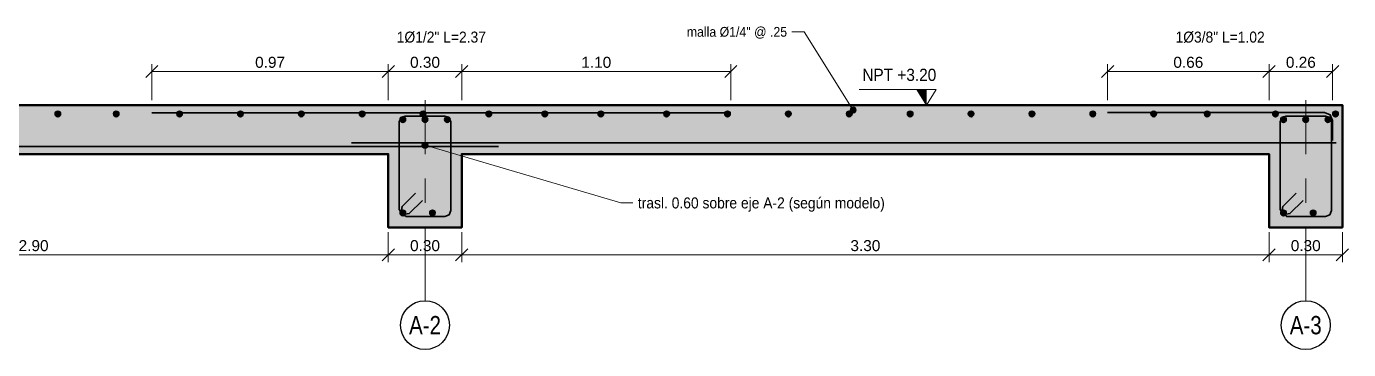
# Model space of a CAD drawing. Header units: metres. Extents: x -3 to 125, y -40 to 31.
# Drawn here: x 4.77 to 10.17, y 29.2 to 30.52 of the extents above; entities that cross this region are included whole.
import ezdxf
from ezdxf.enums import TextEntityAlignment as Align

# ---------------------------------------------------------------- set-up
doc = ezdxf.new("R2010")
doc.units = ezdxf.units.M
doc.linetypes.add('EJE25', pattern=[0.4375, 0.3, -0.05, 0.0375, -0.05])
for name, color, linetype, lineweight in [('E-ACERO', 1, 'Continuous', 35), ('E-ACERO-TXT', 7, 'Continuous', 18), ('E-CORTE', 7, 'Continuous', 50), ('E-CORTE-ACH', 254, 'Continuous', 0), ('E-COTA', 7, 'Continuous', 13), ('E-EJES', 1, 'Continuous', 18), ('E-EJES-ID', 7, 'Continuous', 25), ('E-NIVEL', 7, 'Continuous', 18)]:
    doc.layers.add(name, color=color, linetype=linetype, lineweight=lineweight)
doc.styles.add('ARIAL', font='arial.ttf')
doc.dimstyles.new('COTA25', dxfattribs={"dimtxt": 0.045, "dimasz": 0.03, "dimexe": 0.03, "dimexo": 0.02, "dimgap": 0.015, "dimtad": 1, "dimzin": 0, "dimdsep": 46, "dimtxsty": 'ARIAL', "dimtsz": 0.025, "dimcen": 2.5, "dimclrd": 7, "dimclre": 7, "dimclrt": 7, "dimazin": 3, "dimtfac": 1, "dimtmove": 2, "dimatfit": 3, "dimlwd": 13, "dimlwe": 13})

# ---------------------------------------------------------------- blocks, each defined once
blk = doc.blocks.new('_OBLIQUE')
at = {"color": 0, "linetype": 'BYBLOCK'}
blk.add_line((-0.5, -0.5), (0.5, 0.5), dxfattribs=at)
blk = doc.blocks.new('*D59')
at = {"color": 7, "lineweight": 13}
for p, q in [((3.35, 29.68), (3.35, 29.5575)), ((6.25, 29.68), (6.25, 29.5575)), ((3.35, 29.5875), (6.25, 29.5875))]:
    blk.add_line(p, q, dxfattribs=at)
at = {"layer": 'Defpoints'}
for p in [(3.35, 29.7), (6.25, 29.7), (3.35, 29.5875)]:
    blk.add_point(p, dxfattribs=at)
at = {"layer": 'E-COTA', "color": 7, "xscale": 0.05, "yscale": 0.05}
for p in [(3.35, 29.5875), (6.25, 29.5875)]:
    blk.add_blockref('_OBLIQUE', p, dxfattribs=at)
at = {"layer": 'E-COTA', "color": 7, "insert": (4.8, 29.625), "char_height": 0.045, "attachment_point": 5, "style": 'ARIAL'}
blk.add_mtext('2.90', dxfattribs=at)
blk = doc.blocks.new('*D60')
at = {"color": 7, "lineweight": 13}
for p, q in [((6.25, 29.68), (6.25, 29.5575)), ((6.55, 29.68), (6.55, 29.5575)), ((6.25, 29.5875), (6.55, 29.5875))]:
    blk.add_line(p, q, dxfattribs=at)
at = {"layer": 'Defpoints'}
for p in [(6.25, 29.7), (6.55, 29.7), (6.25, 29.5875)]:
    blk.add_point(p, dxfattribs=at)
at = {"layer": 'E-COTA', "color": 7, "xscale": 0.05, "yscale": 0.05}
for p in [(6.25, 29.5875), (6.55, 29.5875)]:
    blk.add_blockref('_OBLIQUE', p, dxfattribs=at)
at = {"layer": 'E-COTA', "color": 7, "insert": (6.4, 29.625), "char_height": 0.045, "attachment_point": 5, "style": 'ARIAL'}
blk.add_mtext('0.30', dxfattribs=at)
blk = doc.blocks.new('*D61')
at = {"color": 7, "lineweight": 13}
for p, q in [((6.55, 29.68), (6.55, 29.5575)), ((9.85, 29.68), (9.85, 29.5575)), ((6.55, 29.5875), (9.85, 29.5875))]:
    blk.add_line(p, q, dxfattribs=at)
at = {"layer": 'Defpoints'}
for p in [(6.55, 29.7), (9.85, 29.7), (6.55, 29.5875)]:
    blk.add_point(p, dxfattribs=at)
at = {"layer": 'E-COTA', "color": 7, "xscale": 0.05, "yscale": 0.05}
for p in [(6.55, 29.5875), (9.85, 29.5875)]:
    blk.add_blockref('_OBLIQUE', p, dxfattribs=at)
at = {"layer": 'E-COTA', "color": 7, "insert": (8.2, 29.625), "char_height": 0.045, "attachment_point": 5, "style": 'ARIAL'}
blk.add_mtext('3.30', dxfattribs=at)
blk = doc.blocks.new('*D62')
at = {"color": 7, "lineweight": 13}
for p, q in [((9.85, 29.68), (9.85, 29.5575)), ((10.15, 29.68), (10.15, 29.5575)), ((9.85, 29.5875), (10.15, 29.5875))]:
    blk.add_line(p, q, dxfattribs=at)
at = {"layer": 'Defpoints'}
for p in [(9.85, 29.7), (10.15, 29.7), (9.85, 29.5875)]:
    blk.add_point(p, dxfattribs=at)
at = {"layer": 'E-COTA', "color": 7, "xscale": 0.05, "yscale": 0.05}
for p in [(9.85, 29.5875), (10.15, 29.5875)]:
    blk.add_blockref('_OBLIQUE', p, dxfattribs=at)
at = {"layer": 'E-COTA', "color": 7, "insert": (10, 29.625), "char_height": 0.045, "attachment_point": 5, "style": 'ARIAL'}
blk.add_mtext('0.30', dxfattribs=at)
blk = doc.blocks.new('*D63')
at = {"color": 7, "lineweight": 13}
for p, q in [((9.19, 30.22), (9.19, 30.3675)), ((9.19, 30.3375), (9.85, 30.3375)), ((9.85, 30.22), (9.85, 30.3675))]:
    blk.add_line(p, q, dxfattribs=at)
at = {"layer": 'Defpoints'}
for p in [(9.19, 30.3375), (9.19, 30.2), (9.85, 30.2)]:
    blk.add_point(p, dxfattribs=at)
at = {"layer": 'E-COTA', "color": 7, "xscale": 0.05, "yscale": 0.05}
for p in [(9.19, 30.3375), (9.85, 30.3375)]:
    blk.add_blockref('_OBLIQUE', p, dxfattribs=at)
at = {"layer": 'E-COTA', "color": 7, "insert": (9.52, 30.375), "char_height": 0.045, "attachment_point": 5, "style": 'ARIAL'}
blk.add_mtext('0.66', dxfattribs=at)
blk = doc.blocks.new('*D64')
at = {"color": 7, "lineweight": 13}
for p, q in [((9.85, 30.22), (9.85, 30.3675)), ((9.85, 30.3375), (10.11, 30.3375)), ((10.11, 30.22), (10.11, 30.3675))]:
    blk.add_line(p, q, dxfattribs=at)
at = {"layer": 'Defpoints'}
for p in [(9.85, 30.3375), (9.85, 30.2), (10.11, 30.2)]:
    blk.add_point(p, dxfattribs=at)
at = {"layer": 'E-COTA', "color": 7, "xscale": 0.05, "yscale": 0.05}
for p in [(9.85, 30.3375), (10.11, 30.3375)]:
    blk.add_blockref('_OBLIQUE', p, dxfattribs=at)
at = {"layer": 'E-COTA', "color": 7, "insert": (9.98, 30.375), "char_height": 0.045, "attachment_point": 5, "style": 'ARIAL'}
blk.add_mtext('0.26', dxfattribs=at)
blk = doc.blocks.new('*D65')
at = {"color": 7, "lineweight": 13}
for p, q in [((5.2833, 30.22), (5.2833, 30.3675)), ((5.2833, 30.3375), (6.25, 30.3375)), ((6.25, 30.22), (6.25, 30.3675))]:
    blk.add_line(p, q, dxfattribs=at)
at = {"layer": 'Defpoints'}
for p in [(5.2833, 30.3375), (5.2833, 30.2), (6.25, 30.2)]:
    blk.add_point(p, dxfattribs=at)
at = {"layer": 'E-COTA', "color": 7, "xscale": 0.05, "yscale": 0.05}
for p in [(5.2833, 30.3375), (6.25, 30.3375)]:
    blk.add_blockref('_OBLIQUE', p, dxfattribs=at)
at = {"layer": 'E-COTA', "color": 7, "insert": (5.7667, 30.375), "char_height": 0.045, "attachment_point": 5, "style": 'ARIAL'}
blk.add_mtext('0.97', dxfattribs=at)
blk = doc.blocks.new('*D66')
at = {"color": 7, "lineweight": 13}
for p, q in [((6.25, 30.22), (6.25, 30.3675)), ((6.25, 30.3375), (6.55, 30.3375)), ((6.55, 30.22), (6.55, 30.3675))]:
    blk.add_line(p, q, dxfattribs=at)
at = {"layer": 'Defpoints'}
for p in [(6.25, 30.3375), (6.25, 30.2), (6.55, 30.2)]:
    blk.add_point(p, dxfattribs=at)
at = {"layer": 'E-COTA', "color": 7, "xscale": 0.05, "yscale": 0.05}
for p in [(6.25, 30.3375), (6.55, 30.3375)]:
    blk.add_blockref('_OBLIQUE', p, dxfattribs=at)
at = {"layer": 'E-COTA', "color": 7, "insert": (6.4, 30.375), "char_height": 0.045, "attachment_point": 5, "style": 'ARIAL'}
blk.add_mtext('0.30', dxfattribs=at)
blk = doc.blocks.new('*D67')
at = {"color": 7, "lineweight": 13}
for p, q in [((6.55, 30.22), (6.55, 30.3675)), ((6.55, 30.3375), (7.65, 30.3375)), ((7.65, 30.22), (7.65, 30.3675))]:
    blk.add_line(p, q, dxfattribs=at)
at = {"layer": 'Defpoints'}
for p in [(6.55, 30.3375), (6.55, 30.2), (7.65, 30.2)]:
    blk.add_point(p, dxfattribs=at)
at = {"layer": 'E-COTA', "color": 7, "xscale": 0.05, "yscale": 0.05}
for p in [(6.55, 30.3375), (7.65, 30.3375)]:
    blk.add_blockref('_OBLIQUE', p, dxfattribs=at)
at = {"layer": 'E-COTA', "color": 7, "insert": (7.1, 30.375), "char_height": 0.045, "attachment_point": 5, "style": 'ARIAL'}
blk.add_mtext('1.10', dxfattribs=at)

msp = doc.modelspace()

# ---------------------------------------------------------------- hatches: boundary and pattern name
at = {"layer": 'E-ACERO'}
h = msp.add_hatch(color=256, dxfattribs=at)
edge = h.paths.add_edge_path()
edge.add_arc((4.8989, 30.1641), 0.0113, 0, 360)
h = msp.add_hatch(color=256, dxfattribs=at)
edge = h.paths.add_edge_path()
edge.add_arc((5.1377, 30.1641), 0.0113, 0, 360)
h = msp.add_hatch(color=256, dxfattribs=at)
edge = h.paths.add_edge_path()
edge.add_arc((5.3966, 30.1641), 0.0113, 0, 360)
h = msp.add_hatch(color=256, dxfattribs=at)
edge = h.paths.add_edge_path()
edge.add_arc((5.6455, 30.1641), 0.0113, 0, 360)
h = msp.add_hatch(color=256, dxfattribs=at)
edge = h.paths.add_edge_path()
edge.add_arc((5.8943, 30.1641), 0.0113, 0, 360)
h = msp.add_hatch(color=256, dxfattribs=at)
edge = h.paths.add_edge_path()
edge.add_arc((6.1432, 30.1641), 0.0113, 0, 360)
h = msp.add_hatch(color=256, dxfattribs=at)
edge = h.paths.add_edge_path()
edge.add_arc((6.392, 30.1641), 0.0113, 0, 360)
h = msp.add_hatch(color=256, dxfattribs=at)
edge = h.paths.add_edge_path()
edge.add_arc((6.6609, 30.1641), 0.0113, 0, 360)
h = msp.add_hatch(color=256, dxfattribs=at)
edge = h.paths.add_edge_path()
edge.add_arc((6.8898, 30.1641), 0.0113, 0, 360)
h = msp.add_hatch(color=256, dxfattribs=at)
edge = h.paths.add_edge_path()
edge.add_arc((7.1186, 30.1641), 0.0113, 0, 360)
h = msp.add_hatch(color=256, dxfattribs=at)
edge = h.paths.add_edge_path()
edge.add_arc((7.3875, 30.1641), 0.0113, 0, 360)
h = msp.add_hatch(color=256, dxfattribs=at)
edge = h.paths.add_edge_path()
edge.add_arc((7.6364, 30.1641), 0.0113, 0, 360)
h = msp.add_hatch(color=256, dxfattribs=at)
edge = h.paths.add_edge_path()
edge.add_arc((7.8852, 30.1641), 0.0113, 0, 360)
h = msp.add_hatch(color=256, dxfattribs=at)
edge = h.paths.add_edge_path()
edge.add_arc((8.1341, 30.1641), 0.0113, 0, 360)
h = msp.add_hatch(color=256, dxfattribs=at)
edge = h.paths.add_edge_path()
edge.add_arc((8.383, 30.1641), 0.0113, 0, 360)
h = msp.add_hatch(color=256, dxfattribs=at)
edge = h.paths.add_edge_path()
edge.add_arc((8.6318, 30.1641), 0.0113, 0, 360)
h = msp.add_hatch(color=256, dxfattribs=at)
edge = h.paths.add_edge_path()
edge.add_arc((8.8807, 30.1641), 0.0113, 0, 360)
h = msp.add_hatch(color=256, dxfattribs=at)
edge = h.paths.add_edge_path()
edge.add_arc((9.1295, 30.1641), 0.0113, 0, 360)
h = msp.add_hatch(color=256, dxfattribs=at)
edge = h.paths.add_edge_path()
edge.add_arc((9.3784, 30.1641), 0.0113, 0, 360)
h = msp.add_hatch(color=256, dxfattribs=at)
edge = h.paths.add_edge_path()
edge.add_arc((9.5973, 30.1641), 0.0113, 0, 360)
h = msp.add_hatch(color=256, dxfattribs=at)
edge = h.paths.add_edge_path()
edge.add_arc((9.8761, 30.1641), 0.0113, 0, 360)
h = msp.add_hatch(color=256, dxfattribs=at)
edge = h.paths.add_edge_path()
edge.add_arc((10.1218, 30.1641), 0.0113, 0, 360)
h = msp.add_hatch(color=256, dxfattribs=at)
edge = h.paths.add_edge_path()
edge.add_arc((6.3091, 30.141), 0.0113, 0, 360)
h = msp.add_hatch(color=256, dxfattribs=at)
edge = h.paths.add_edge_path()
edge.add_arc((6.4, 30.141), 0.0113, 0, 360)
h = msp.add_hatch(color=256, dxfattribs=at)
edge = h.paths.add_edge_path()
edge.add_arc((6.491, 30.141), 0.0113, 0, 360)
h = msp.add_hatch(color=256, dxfattribs=at)
edge = h.paths.add_edge_path()
edge.add_arc((9.9091, 30.141), 0.0113, 0, 360)
h = msp.add_hatch(color=256, dxfattribs=at)
edge = h.paths.add_edge_path()
edge.add_arc((10, 30.141), 0.0113, 0, 360)
h = msp.add_hatch(color=256, dxfattribs=at)
edge = h.paths.add_edge_path()
edge.add_arc((10.0909, 30.141), 0.0113, 0, 360)
h = msp.add_hatch(color=256, dxfattribs=at)
edge = h.paths.add_edge_path()
edge.add_arc((6.3091, 29.759), 0.0113, 0, 360)
h = msp.add_hatch(color=256, dxfattribs=at)
edge = h.paths.add_edge_path()
edge.add_arc((6.4303, 29.759), 0.0113, 0, 360)
h = msp.add_hatch(color=256, dxfattribs=at)
edge = h.paths.add_edge_path()
edge.add_arc((9.9091, 29.759), 0.0113, 0, 360)
h = msp.add_hatch(color=256, dxfattribs=at)
edge = h.paths.add_edge_path()
edge.add_arc((10.0303, 29.759), 0.0113, 0, 360)
at = {"layer": 'E-ACERO-TXT'}
h = msp.add_hatch(color=256, dxfattribs=at)
edge = h.paths.add_edge_path()
edge.add_arc((8.15, 30.18), 0.0125, 0, 360)
h = msp.add_hatch(color=256, dxfattribs=at)
edge = h.paths.add_edge_path()
edge.add_arc((6.4, 30.036), 0.0125, 0, 360)
at = {"layer": 'E-CORTE-ACH'}
msp.add_hatch(color=256, dxfattribs=at).paths.add_polyline_path([(-0.5075, 30), (-0.5075, 30.2), (-0.5075, 30.2), (-0.5075, 30.2), (10.15, 30.2), (10.15, 30.2), (10.15, 30.2), (10.15, 29.7), (10.15, 29.7), (10.15, 29.7), (9.85, 29.7), (9.85, 29.7), (9.85, 29.7), (9.85, 29.9995), (9.85, 29.9995), (9.85, 29.9996), (9.85, 29.9996), (9.85, 29.9997), (9.8499, 29.9997), (9.8499, 29.9998), (9.8499, 29.9998), (9.8499, 29.9999), (9.8498, 29.9999), (9.8498, 29.9999), (9.8497, 29.9999), (9.8497, 30), (9.8496, 30), (9.8496, 30), (9.8495, 30), (9.8495, 30), (6.5505, 30), (6.5505, 30), (6.5504, 30), (6.5504, 30), (6.5503, 30), (6.5503, 29.9999), (6.5502, 29.9999), (6.5502, 29.9999), (6.5501, 29.9999), (6.5501, 29.9998), (6.5501, 29.9998), (6.5501, 29.9997), (6.55, 29.9997), (6.55, 29.9996), (6.55, 29.9996), (6.55, 29.9995), (6.55, 29.9995), (6.55, 29.7), (6.55, 29.7), (6.55, 29.7), (6.25, 29.7), (6.25, 29.7), (6.25, 29.7), (6.25, 29.9995), (6.25, 29.9995), (6.25, 29.9996), (6.25, 29.9996), (6.25, 29.9997), (6.2499, 29.9997), (6.2499, 29.9998), (6.2499, 29.9998), (6.2499, 29.9999), (6.2498, 29.9999), (6.2498, 29.9999), (6.2497, 29.9999), (6.2497, 30), (6.2496, 30), (6.2496, 30), (6.2495, 30), (6.2495, 30), (3.3505, 30), (3.3505, 30), (3.3504, 30), (3.3504, 30), (3.3503, 30), (3.3503, 29.9999), (3.3502, 29.9999), (3.3502, 29.9999), (3.3501, 29.9999), (3.3501, 29.9998), (3.3501, 29.9998), (3.3501, 29.9997), (3.35, 29.9997), (3.35, 29.9996), (3.35, 29.9996), (3.35, 29.9995), (3.35, 29.9995), (3.35, 29.7), (3.35, 29.7), (3.35, 29.7), (3.05, 29.7), (3.05, 29.7), (3.05, 29.7), (3.05, 29.9995), (3.05, 29.9995), (3.05, 29.9996), (3.05, 29.9996), (3.05, 29.9997), (3.0499, 29.9997), (3.0499, 29.9998), (3.0499, 29.9998), (3.0499, 29.9999), (3.0498, 29.9999), (3.0498, 29.9999), (3.0497, 29.9999), (3.0497, 30), (3.0496, 30), (3.0496, 30), (3.0495, 30), (3.0495, 30), (0.1505, 30), (0.1505, 30), (0.1504, 30), (0.1504, 30), (0.1503, 30), (0.1503, 29.9999), (0.1502, 29.9999), (0.1502, 29.9999), (0.1501, 29.9999), (0.1501, 29.9998), (0.1501, 29.9998), (0.1501, 29.9997), (0.15, 29.9997), (0.15, 29.9996), (0.15, 29.9996), (0.15, 29.9995), (0.15, 29.9995), (0.15, 29.7), (0.15, 29.7), (0.15, 29.7), (-0.15, 29.7), (-0.15, 29.7), (-0.15, 29.7), (-0.15, 29.9995), (-0.15, 29.9995), (-0.15, 29.9996), (-0.15, 29.9996), (-0.15, 29.9997), (-0.1501, 29.9997), (-0.1501, 29.9998), (-0.1501, 29.9998), (-0.1501, 29.9999), (-0.1502, 29.9999), (-0.1502, 29.9999), (-0.1503, 29.9999), (-0.1503, 30), (-0.1504, 30), (-0.1504, 30), (-0.1505, 30), (-0.1505, 30), (-0.5075, 30), (-0.5075, 30)])
at = {"layer": 'E-NIVEL'}
msp.add_hatch(color=7, dxfattribs=at).paths.add_polyline_path([(8.45, 30.2), (8.41, 30.264), (8.45, 30.264)])

# ---------------------------------------------------------------- linework, layer by layer
at = {"layer": 'E-ACERO'}
for points in [[(7.65, 30.1686), (5.2833, 30.1686)], [(10.11, 30.0552), (10.11, 30.1369), (10.1002, 30.1605), (10.0767, 30.1702), (9.19, 30.1702)], [(6.3126, 29.752), (6.3233, 29.7448), (6.4814, 29.7448), (6.4983, 29.7517), (6.5052, 29.7686), (6.5052, 30.1314), (6.4983, 30.1483), (6.4814, 30.1552), (6.3186, 30.1552), (6.3017, 30.1483), (6.2948, 30.1314), (6.2948, 29.7733), (6.302, 29.7626)], [(6.3126, 29.752), (6.3233, 29.7448), (6.4814, 29.7448), (6.4983, 29.7517), (6.5052, 29.7686), (6.5052, 30.1314), (6.4983, 30.1483), (6.4814, 30.1552), (6.3186, 30.1552), (6.3017, 30.1483), (6.2948, 30.1314), (6.2948, 29.7733), (6.302, 29.7626)], [(6.3126, 29.752), (6.3233, 29.7448), (6.4814, 29.7448), (6.4983, 29.7517), (6.5052, 29.7686), (6.5052, 30.1314), (6.4983, 30.1483), (6.4814, 30.1552), (6.3186, 30.1552), (6.3017, 30.1483), (6.2948, 30.1314), (6.2948, 29.7733), (6.302, 29.7626)], [(6.3126, 29.752), (6.3233, 29.7448), (6.4814, 29.7448), (6.4983, 29.7517), (6.5052, 29.7686), (6.5052, 30.1314), (6.4983, 30.1483), (6.4814, 30.1552), (6.3186, 30.1552), (6.3017, 30.1483), (6.2948, 30.1314), (6.2948, 29.7733), (6.302, 29.7626)], [(6.3126, 29.752), (6.3233, 29.7448), (6.4814, 29.7448), (6.4983, 29.7517), (6.5052, 29.7686), (6.5052, 30.1314), (6.4983, 30.1483), (6.4814, 30.1552), (6.3186, 30.1552), (6.3017, 30.1483), (6.2948, 30.1314), (6.2948, 29.7733), (6.302, 29.7626)], [(6.3126, 29.752), (6.3233, 29.7448), (6.4814, 29.7448), (6.4983, 29.7517), (6.5052, 29.7686), (6.5052, 30.1314), (6.4983, 30.1483), (6.4814, 30.1552), (6.3186, 30.1552), (6.3017, 30.1483), (6.2948, 30.1314), (6.2948, 29.7733), (6.302, 29.7626)], [(6.3126, 29.752), (6.3233, 29.7448), (6.4814, 29.7448), (6.4983, 29.7517), (6.5052, 29.7686), (6.5052, 30.1314), (6.4983, 30.1483), (6.4814, 30.1552), (6.3186, 30.1552), (6.3017, 30.1483), (6.2948, 30.1314), (6.2948, 29.7733), (6.302, 29.7626)], [(6.3126, 29.752), (6.3233, 29.7448), (6.4814, 29.7448), (6.4983, 29.7517), (6.5052, 29.7686), (6.5052, 30.1314), (6.4983, 30.1483), (6.4814, 30.1552), (6.3186, 30.1552), (6.3017, 30.1483), (6.2948, 30.1314), (6.2948, 29.7733), (6.302, 29.7626)], [(6.3126, 29.752), (6.3233, 29.7448), (6.4814, 29.7448), (6.4983, 29.7517), (6.5052, 29.7686), (6.5052, 30.1314), (6.4983, 30.1483), (6.4814, 30.1552), (6.3186, 30.1552), (6.3017, 30.1483), (6.2948, 30.1314), (6.2948, 29.7733), (6.302, 29.7626)], [(6.3126, 29.752), (6.3233, 29.7448), (6.4814, 29.7448), (6.4983, 29.7517), (6.5052, 29.7686), (6.5052, 30.1314), (6.4983, 30.1483), (6.4814, 30.1552), (6.3186, 30.1552), (6.3017, 30.1483), (6.2948, 30.1314), (6.2948, 29.7733), (6.302, 29.7626)], [(6.3126, 29.752), (6.3233, 29.7448), (6.4814, 29.7448), (6.4983, 29.7517), (6.5052, 29.7686), (6.5052, 30.1314), (6.4983, 30.1483), (6.4814, 30.1552), (6.3186, 30.1552), (6.3017, 30.1483), (6.2948, 30.1314), (6.2948, 29.7733), (6.302, 29.7626)], [(9.9126, 29.752), (9.9233, 29.7448), (10.0814, 29.7448), (10.0983, 29.7517), (10.1052, 29.7686), (10.1052, 30.1314), (10.0983, 30.1483), (10.0814, 30.1552), (9.9186, 30.1552), (9.9017, 30.1483), (9.8948, 30.1314), (9.8948, 29.7733), (9.902, 29.7626)], [(9.9126, 29.752), (9.9233, 29.7448), (10.0814, 29.7448), (10.0983, 29.7517), (10.1052, 29.7686), (10.1052, 30.1314), (10.0983, 30.1483), (10.0814, 30.1552), (9.9186, 30.1552), (9.9017, 30.1483), (9.8948, 30.1314), (9.8948, 29.7733), (9.902, 29.7626)], [(9.9126, 29.752), (9.9233, 29.7448), (10.0814, 29.7448), (10.0983, 29.7517), (10.1052, 29.7686), (10.1052, 30.1314), (10.0983, 30.1483), (10.0814, 30.1552), (9.9186, 30.1552), (9.9017, 30.1483), (9.8948, 30.1314), (9.8948, 29.7733), (9.902, 29.7626)], [(9.9126, 29.752), (9.9233, 29.7448), (10.0814, 29.7448), (10.0983, 29.7517), (10.1052, 29.7686), (10.1052, 30.1314), (10.0983, 30.1483), (10.0814, 30.1552), (9.9186, 30.1552), (9.9017, 30.1483), (9.8948, 30.1314), (9.8948, 29.7733), (9.902, 29.7626)], [(9.9126, 29.752), (9.9233, 29.7448), (10.0814, 29.7448), (10.0983, 29.7517), (10.1052, 29.7686), (10.1052, 30.1314), (10.0983, 30.1483), (10.0814, 30.1552), (9.9186, 30.1552), (9.9017, 30.1483), (9.8948, 30.1314), (9.8948, 29.7733), (9.902, 29.7626)], [(9.9126, 29.752), (9.9233, 29.7448), (10.0814, 29.7448), (10.0983, 29.7517), (10.1052, 29.7686), (10.1052, 30.1314), (10.0983, 30.1483), (10.0814, 30.1552), (9.9186, 30.1552), (9.9017, 30.1483), (9.8948, 30.1314), (9.8948, 29.7733), (9.902, 29.7626)], [(9.9126, 29.752), (9.9233, 29.7448), (10.0814, 29.7448), (10.0983, 29.7517), (10.1052, 29.7686), (10.1052, 30.1314), (10.0983, 30.1483), (10.0814, 30.1552), (9.9186, 30.1552), (9.9017, 30.1483), (9.8948, 30.1314), (9.8948, 29.7733), (9.902, 29.7626)], [(9.9126, 29.752), (9.9233, 29.7448), (10.0814, 29.7448), (10.0983, 29.7517), (10.1052, 29.7686), (10.1052, 30.1314), (10.0983, 30.1483), (10.0814, 30.1552), (9.9186, 30.1552), (9.9017, 30.1483), (9.8948, 30.1314), (9.8948, 29.7733), (9.902, 29.7626)], [(9.9126, 29.752), (9.9233, 29.7448), (10.0814, 29.7448), (10.0983, 29.7517), (10.1052, 29.7686), (10.1052, 30.1314), (10.0983, 30.1483), (10.0814, 30.1552), (9.9186, 30.1552), (9.9017, 30.1483), (9.8948, 30.1314), (9.8948, 29.7733), (9.902, 29.7626)], [(9.9126, 29.752), (9.9233, 29.7448), (10.0814, 29.7448), (10.0983, 29.7517), (10.1052, 29.7686), (10.1052, 30.1314), (10.0983, 30.1483), (10.0814, 30.1552), (9.9186, 30.1552), (9.9017, 30.1483), (9.8948, 30.1314), (9.8948, 29.7733), (9.902, 29.7626)], [(9.9126, 29.752), (9.9233, 29.7448), (10.0814, 29.7448), (10.0983, 29.7517), (10.1052, 29.7686), (10.1052, 30.1314), (10.0983, 30.1483), (10.0814, 30.1552), (9.9186, 30.1552), (9.9017, 30.1483), (9.8948, 30.1314), (9.8948, 29.7733), (9.902, 29.7626)], [(6.7, 30.0313), (-0.4848, 30.0313)], [(10.125, 30.0463), (6.1, 30.0463)], [(6.3604, 29.8393), (6.3065, 29.7854), (6.302, 29.7626)], [(6.3604, 29.8393), (6.3065, 29.7854), (6.302, 29.7626)], [(6.3604, 29.8393), (6.3065, 29.7854), (6.302, 29.7626)], [(6.3604, 29.8393), (6.3065, 29.7854), (6.302, 29.7626)], [(6.3604, 29.8393), (6.3065, 29.7854), (6.302, 29.7626)], [(6.3604, 29.8393), (6.3065, 29.7854), (6.302, 29.7626)], [(6.3604, 29.8393), (6.3065, 29.7854), (6.302, 29.7626)], [(6.3604, 29.8393), (6.3065, 29.7854), (6.302, 29.7626)], [(6.3604, 29.8393), (6.3065, 29.7854), (6.302, 29.7626)], [(6.3604, 29.8393), (6.3065, 29.7854), (6.302, 29.7626)], [(6.3604, 29.8393), (6.3065, 29.7854), (6.302, 29.7626)], [(9.9604, 29.8393), (9.9065, 29.7854), (9.902, 29.7626)], [(9.9604, 29.8393), (9.9065, 29.7854), (9.902, 29.7626)], [(9.9604, 29.8393), (9.9065, 29.7854), (9.902, 29.7626)], [(9.9604, 29.8393), (9.9065, 29.7854), (9.902, 29.7626)], [(9.9604, 29.8393), (9.9065, 29.7854), (9.902, 29.7626)], [(9.9604, 29.8393), (9.9065, 29.7854), (9.902, 29.7626)], [(9.9604, 29.8393), (9.9065, 29.7854), (9.902, 29.7626)], [(9.9604, 29.8393), (9.9065, 29.7854), (9.902, 29.7626)], [(9.9604, 29.8393), (9.9065, 29.7854), (9.902, 29.7626)], [(9.9604, 29.8393), (9.9065, 29.7854), (9.902, 29.7626)], [(9.9604, 29.8393), (9.9065, 29.7854), (9.902, 29.7626)], [(6.3126, 29.752), (6.3354, 29.7565), (6.3893, 29.8104)], [(6.3126, 29.752), (6.3354, 29.7565), (6.3893, 29.8104)], [(6.3126, 29.752), (6.3354, 29.7565), (6.3893, 29.8104)], [(6.3126, 29.752), (6.3354, 29.7565), (6.3893, 29.8104)], [(6.3126, 29.752), (6.3354, 29.7565), (6.3893, 29.8104)], [(6.3126, 29.752), (6.3354, 29.7565), (6.3893, 29.8104)], [(6.3126, 29.752), (6.3354, 29.7565), (6.3893, 29.8104)], [(6.3126, 29.752), (6.3354, 29.7565), (6.3893, 29.8104)], [(6.3126, 29.752), (6.3354, 29.7565), (6.3893, 29.8104)], [(6.3126, 29.752), (6.3354, 29.7565), (6.3893, 29.8104)], [(6.3126, 29.752), (6.3354, 29.7565), (6.3893, 29.8104)], [(9.9126, 29.752), (9.9354, 29.7565), (9.9893, 29.8104)], [(9.9126, 29.752), (9.9354, 29.7565), (9.9893, 29.8104)], [(9.9126, 29.752), (9.9354, 29.7565), (9.9893, 29.8104)], [(9.9126, 29.752), (9.9354, 29.7565), (9.9893, 29.8104)], [(9.9126, 29.752), (9.9354, 29.7565), (9.9893, 29.8104)], [(9.9126, 29.752), (9.9354, 29.7565), (9.9893, 29.8104)], [(9.9126, 29.752), (9.9354, 29.7565), (9.9893, 29.8104)], [(9.9126, 29.752), (9.9354, 29.7565), (9.9893, 29.8104)], [(9.9126, 29.752), (9.9354, 29.7565), (9.9893, 29.8104)], [(9.9126, 29.752), (9.9354, 29.7565), (9.9893, 29.8104)], [(9.9126, 29.752), (9.9354, 29.7565), (9.9893, 29.8104)], [(6.302, 29.7626), (6.3013, 29.7595), (6.3062, 29.7562)], [(6.302, 29.7626), (6.3013, 29.7595), (6.3062, 29.7562)], [(6.302, 29.7626), (6.3013, 29.7595), (6.3062, 29.7562)], [(6.302, 29.7626), (6.3013, 29.7595), (6.3062, 29.7562)], [(6.302, 29.7626), (6.3013, 29.7595), (6.3062, 29.7562)], [(6.302, 29.7626), (6.3013, 29.7595), (6.3062, 29.7562)], [(6.302, 29.7626), (6.3013, 29.7595), (6.3062, 29.7562)], [(6.302, 29.7626), (6.3013, 29.7595), (6.3062, 29.7562)], [(6.302, 29.7626), (6.3013, 29.7595), (6.3062, 29.7562)], [(6.302, 29.7626), (6.3013, 29.7595), (6.3062, 29.7562)], [(6.302, 29.7626), (6.3013, 29.7595), (6.3062, 29.7562)], [(6.302, 29.7626), (6.3062, 29.7562)], [(6.302, 29.7626), (6.3062, 29.7562)], [(6.302, 29.7626), (6.3062, 29.7562)], [(6.302, 29.7626), (6.3062, 29.7562)], [(6.302, 29.7626), (6.3062, 29.7562)], [(6.302, 29.7626), (6.3062, 29.7562)], [(6.302, 29.7626), (6.3062, 29.7562)], [(6.302, 29.7626), (6.3062, 29.7562)], [(6.302, 29.7626), (6.3062, 29.7562)], [(6.302, 29.7626), (6.3062, 29.7562)], [(6.302, 29.7626), (6.3062, 29.7562)], [(6.3062, 29.7562), (6.3126, 29.752)], [(6.3062, 29.7562), (6.3095, 29.7513), (6.3126, 29.752)], [(6.3062, 29.7562), (6.3126, 29.752)], [(6.3062, 29.7562), (6.3095, 29.7513), (6.3126, 29.752)], [(6.3062, 29.7562), (6.3126, 29.752)], [(6.3062, 29.7562), (6.3095, 29.7513), (6.3126, 29.752)], [(6.3062, 29.7562), (6.3126, 29.752)], [(6.3062, 29.7562), (6.3095, 29.7513), (6.3126, 29.752)], [(6.3062, 29.7562), (6.3126, 29.752)], [(6.3062, 29.7562), (6.3095, 29.7513), (6.3126, 29.752)], [(6.3062, 29.7562), (6.3126, 29.752)], [(6.3062, 29.7562), (6.3095, 29.7513), (6.3126, 29.752)], [(6.3062, 29.7562), (6.3126, 29.752)], [(6.3062, 29.7562), (6.3095, 29.7513), (6.3126, 29.752)], [(6.3062, 29.7562), (6.3126, 29.752)], [(6.3062, 29.7562), (6.3095, 29.7513), (6.3126, 29.752)], [(6.3062, 29.7562), (6.3126, 29.752)], [(6.3062, 29.7562), (6.3095, 29.7513), (6.3126, 29.752)], [(6.3062, 29.7562), (6.3126, 29.752)], [(6.3062, 29.7562), (6.3095, 29.7513), (6.3126, 29.752)], [(6.3062, 29.7562), (6.3126, 29.752)], [(6.3062, 29.7562), (6.3095, 29.7513), (6.3126, 29.752)], [(9.902, 29.7626), (9.9013, 29.7595), (9.9062, 29.7562)], [(9.902, 29.7626), (9.9013, 29.7595), (9.9062, 29.7562)], [(9.902, 29.7626), (9.9013, 29.7595), (9.9062, 29.7562)], [(9.902, 29.7626), (9.9013, 29.7595), (9.9062, 29.7562)], [(9.902, 29.7626), (9.9013, 29.7595), (9.9062, 29.7562)], [(9.902, 29.7626), (9.9013, 29.7595), (9.9062, 29.7562)], [(9.902, 29.7626), (9.9013, 29.7595), (9.9062, 29.7562)], [(9.902, 29.7626), (9.9013, 29.7595), (9.9062, 29.7562)], [(9.902, 29.7626), (9.9013, 29.7595), (9.9062, 29.7562)], [(9.902, 29.7626), (9.9013, 29.7595), (9.9062, 29.7562)], [(9.902, 29.7626), (9.9013, 29.7595), (9.9062, 29.7562)], [(9.902, 29.7626), (9.9062, 29.7562)], [(9.902, 29.7626), (9.9062, 29.7562)], [(9.902, 29.7626), (9.9062, 29.7562)], [(9.902, 29.7626), (9.9062, 29.7562)], [(9.902, 29.7626), (9.9062, 29.7562)], [(9.902, 29.7626), (9.9062, 29.7562)], [(9.902, 29.7626), (9.9062, 29.7562)], [(9.902, 29.7626), (9.9062, 29.7562)], [(9.902, 29.7626), (9.9062, 29.7562)], [(9.902, 29.7626), (9.9062, 29.7562)], [(9.902, 29.7626), (9.9062, 29.7562)], [(9.9062, 29.7562), (9.9126, 29.752)], [(9.9062, 29.7562), (9.9095, 29.7513), (9.9126, 29.752)], [(9.9062, 29.7562), (9.9126, 29.752)], [(9.9062, 29.7562), (9.9095, 29.7513), (9.9126, 29.752)], [(9.9062, 29.7562), (9.9126, 29.752)], [(9.9062, 29.7562), (9.9095, 29.7513), (9.9126, 29.752)], [(9.9062, 29.7562), (9.9126, 29.752)], [(9.9062, 29.7562), (9.9095, 29.7513), (9.9126, 29.752)], [(9.9062, 29.7562), (9.9126, 29.752)], [(9.9062, 29.7562), (9.9095, 29.7513), (9.9126, 29.752)], [(9.9062, 29.7562), (9.9126, 29.752)], [(9.9062, 29.7562), (9.9095, 29.7513), (9.9126, 29.752)], [(9.9062, 29.7562), (9.9126, 29.752)], [(9.9062, 29.7562), (9.9095, 29.7513), (9.9126, 29.752)], [(9.9062, 29.7562), (9.9126, 29.752)], [(9.9062, 29.7562), (9.9095, 29.7513), (9.9126, 29.752)], [(9.9062, 29.7562), (9.9126, 29.752)], [(9.9062, 29.7562), (9.9095, 29.7513), (9.9126, 29.752)], [(9.9062, 29.7562), (9.9126, 29.752)], [(9.9062, 29.7562), (9.9095, 29.7513), (9.9126, 29.752)], [(9.9062, 29.7562), (9.9126, 29.752)], [(9.9062, 29.7562), (9.9095, 29.7513), (9.9126, 29.752)]]:
    msp.add_lwpolyline(points, dxfattribs=at)
for centre in [(4.8989, 30.1641), (5.1377, 30.1641), (5.3966, 30.1641), (5.6455, 30.1641), (5.8943, 30.1641), (6.1432, 30.1641), (6.392, 30.1641), (6.6609, 30.1641), (6.8898, 30.1641), (7.1186, 30.1641), (7.3875, 30.1641), (7.6364, 30.1641), (7.8852, 30.1641), (8.1341, 30.1641), (8.383, 30.1641), (8.6318, 30.1641), (8.8807, 30.1641), (9.1295, 30.1641), (9.3784, 30.1641), (9.5973, 30.1641), (9.8761, 30.1641), (10.1218, 30.1641), (6.3091, 30.141), (6.4, 30.141), (6.491, 30.141), (9.9091, 30.141), (10, 30.141), (10.0909, 30.141), (6.3091, 29.759), (6.4303, 29.759), (9.9091, 29.759), (10.0303, 29.759)]:
    msp.add_circle(centre, 0.0113, dxfattribs=at)
at = {"layer": 'E-ACERO-TXT'}
for points in [[(8.15, 30.18), (7.95, 30.5), (7.9, 30.5)], [(6.4, 30.036), (7.2, 29.8), (7.25, 29.8)]]:
    msp.add_lwpolyline(points, dxfattribs=at)
for centre in [(8.15, 30.18), (6.4, 30.036)]:
    msp.add_circle(centre, 0.0125, dxfattribs=at)
at = {"layer": 'E-CORTE'}
msp.add_lwpolyline([(-0.5075, 30.2), (10.15, 30.2), (10.15, 30.2), (10.15, 30.2), (10.15, 29.7), (10.15, 29.7), (10.15, 29.7), (9.85, 29.7), (9.85, 29.7), (9.85, 29.7), (9.85, 29.9995), (9.85, 29.9995), (9.85, 29.9996), (9.85, 29.9996), (9.85, 29.9997), (9.8499, 29.9997), (9.8499, 29.9998), (9.8499, 29.9998), (9.8499, 29.9999), (9.8498, 29.9999), (9.8498, 29.9999), (9.8497, 29.9999), (9.8497, 30), (9.8496, 30), (9.8496, 30), (9.8495, 30), (9.8495, 30), (6.5505, 30), (6.5505, 30), (6.5504, 30), (6.5504, 30), (6.5503, 30), (6.5503, 29.9999), (6.5502, 29.9999), (6.5502, 29.9999), (6.5501, 29.9999), (6.5501, 29.9998), (6.5501, 29.9998), (6.5501, 29.9997), (6.55, 29.9997), (6.55, 29.9996), (6.55, 29.9996), (6.55, 29.9995), (6.55, 29.9995), (6.55, 29.7), (6.55, 29.7), (6.55, 29.7), (6.25, 29.7), (6.25, 29.7), (6.25, 29.7), (6.25, 29.9995), (6.25, 29.9995), (6.25, 29.9996), (6.25, 29.9996), (6.25, 29.9997), (6.2499, 29.9997), (6.2499, 29.9998), (6.2499, 29.9998), (6.2499, 29.9999), (6.2498, 29.9999), (6.2498, 29.9999), (6.2497, 29.9999), (6.2497, 30), (6.2496, 30), (6.2496, 30), (6.2495, 30), (6.2495, 30), (3.3505, 30)], dxfattribs=at)
at = {"layer": 'E-EJES', "linetype": 'EJE25'}
for p, q in [((6.4, 29.4), (6.4, 30.22)), ((10, 29.4), (10, 30.22))]:
    msp.add_line(p, q, dxfattribs=at)
at = {"layer": 'E-EJES-ID'}
for centre in [(6.4, 29.3), (10, 29.3)]:
    msp.add_circle(centre, 0.1, dxfattribs=at)
at = {"layer": 'E-NIVEL'}
msp.add_line((8.175, 30.264), (8.49, 30.264), dxfattribs=at)
msp.add_lwpolyline([(8.45, 30.2), (8.41, 30.264), (8.49, 30.264)], close=True, dxfattribs=at)

# ---------------------------------------------------------------- texts
at = {"layer": 'E-ACERO-TXT', "style": 'ARIAL', "width": 0.9}
for s, p in [('1Ø1/2" L=2.37', (6.4667, 30.4425)), ('1Ø3/8" L=1.02', (9.65, 30.4425))]:
    msp.add_text(s, height=0.045, dxfattribs=at).set_placement(p, align=Align.BOTTOM_CENTER)
msp.add_text('malla Ø1/4" @ .25', height=0.04, dxfattribs=at).set_placement((7.88, 30.5), align=Align.MIDDLE_RIGHT)
msp.add_text('trasl. 0.60 sobre eje A-2 (según modelo)', height=0.045, dxfattribs=at).set_placement((7.27, 29.8), align=Align.MIDDLE_LEFT)
at = {"layer": 'E-EJES-ID', "style": 'ARIAL', "width": 0.8}
for s, p in [('A-2', (6.4, 29.3)), ('A-3', (10, 29.3))]:
    msp.add_text(s, height=0.075, dxfattribs=at).set_placement(p, align=Align.MIDDLE_CENTER)
at = {"layer": 'E-NIVEL', "style": 'ARIAL', "width": 0.9}
msp.add_text('NPT +3.20', height=0.05, dxfattribs=at).set_placement((8.1875, 30.284), align=Align.BOTTOM_LEFT)

# ---------------------------------------------------------------- dimensions: what is measured, and where the dimension line sits
at = {"layer": 'E-COTA'}
for base, p1, p2, picture, middle in [((5.2833, 30.3375), (5.2833, 30.2), (6.25, 30.2), '*D65', (5.7667, 30.375)), ((6.25, 30.3375), (6.25, 30.2), (6.55, 30.2), '*D66', (6.4, 30.375)), ((6.55, 30.3375), (6.55, 30.2), (7.65, 30.2), '*D67', (7.1, 30.375)), ((9.19, 30.3375), (9.19, 30.2), (9.85, 30.2), '*D63', (9.52, 30.375)), ((9.85, 30.3375), (9.85, 30.2), (10.11, 30.2), '*D64', (9.98, 30.375)), ((3.35, 29.5875), (3.35, 29.7), (6.25, 29.7), '*D59', (4.8, 29.625)), ((6.25, 29.5875), (6.25, 29.7), (6.55, 29.7), '*D60', (6.4, 29.625)), ((6.55, 29.5875), (6.55, 29.7), (9.85, 29.7), '*D61', (8.2, 29.625)), ((9.85, 29.5875), (9.85, 29.7), (10.15, 29.7), '*D62', (10, 29.625))]:
    dim = msp.add_linear_dim(base=base, p1=p1, p2=p2, dimstyle='COTA25', override={"dimdec": 2}, dxfattribs=at)
    dim.commit()
    dim.dimension.update_dxf_attribs({"geometry": picture, "text_midpoint": middle})

doc.saveas('drawing.dxf')
